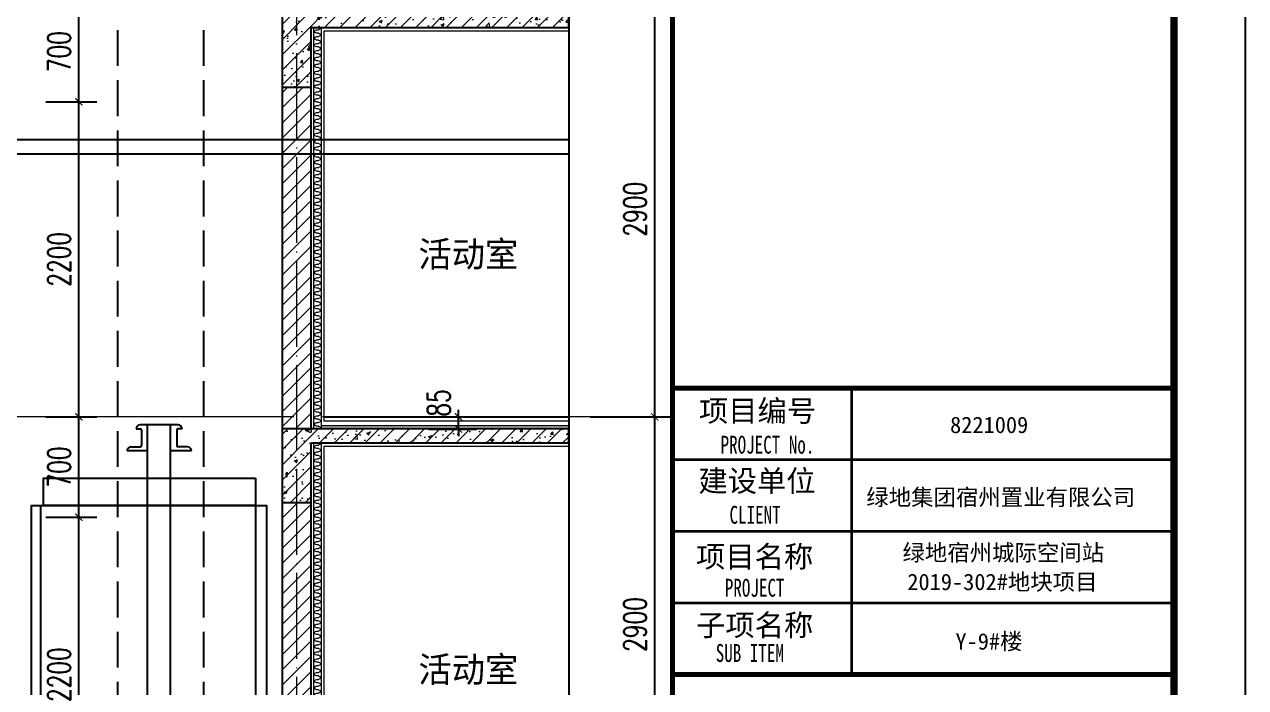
# Model space of a CAD drawing. Extents: x -812054 to 22247, y -644080 to 1003627.
# Drawn here: x -126151 to -117626, y -180211 to -175581 of the extents above; entities that cross this region are included whole.
import ezdxf

# ---------------------------------------------------------------- set-up
doc = ezdxf.new("R2010")
doc.units = 0
doc.header["$LTSCALE"] = 1000
doc.linetypes.add('DASH', pattern=[0.35, 0.25, -0.1])
doc.linetypes.add('DOTE', pattern=[2.42, 2, -0.2, 0.02, -0.2])
doc.layers.get('0').update_dxf_attribs({"linetype": 'CONTINUOUS'})
doc.layers.get('DEFPOINTS').update_dxf_attribs({"linetype": 'CONTINUOUS'})
for name, color, linetype in [('-TK', 7, 'CONTINUOUS'), ('DIM_ELEV', 3, 'CONTINUOUS'), ('DIM_SYMB', 3, 'CONTINUOUS'), ('PUB_DIM', 3, 'CONTINUOUS'), ('PUB_TEXT', 2, 'CONTINUOUS'), ('WALL', 5, 'CONTINUOUS'), ('图签文字', 4, 'CONTINUOUS'), ('看线', 251, 'CONTINUOUS'), ('立面-看线', 251, 'CONTINUOUS'), ('设备', 253, 'CONTINUOUS')]:
    doc.layers.add(name, color=color, linetype=linetype)
for name, color, linetype, lineweight in [('DOTE', 19, 'DOTE', 9), ('PUB_HATCH', 8, 'CONTINUOUS', 9), ('内粉刷', 37, 'CONTINUOUS', 9), ('图框', 9, 'CONTINUOUS', 18), ('图签', 147, 'CONTINUOUS', 18), ('填充', 251, 'CONTINUOUS', 5)]:
    doc.layers.add(name, color=color, linetype=linetype, lineweight=lineweight)
doc.styles.add('_TCH_DIM_T3', font='SIMPLEX', dxfattribs={"width": 0.705882, "bigfont": 'GBCBIG'})
doc.styles.add('宋体', font='', dxfattribs={"height": 50})
doc.styles.add('建筑图签-1', font='simhei.ttf', dxfattribs={"width": 0.7})
doc.styles.get('宋体').set_extended_font_data('SimSun')
doc.dimstyles.new('_TCH_ARCH&&50', dxfattribs={"dimtxt": 157.5, "dimasz": 50, "dimexe": 125, "dimexo": 150, "dimgap": 58.75, "dimtad": 1, "dimdec": 0, "dimzin": 0, "dimdsep": 46, "dimtxsty": '_TCH_DIM_T3', "dimblk": 'ARCHTICK', "dimcen": 0.09, "dimclrt": 7, "dimazin": 0, "dimtfac": 1, "dimtdec": 0, "dimtix": 1, "dimtmove": 2, "dimatfit": 3, "dimldrblk": 'ARCHTICK', "dimfxl": 1, "dimtolj": 1, "dimtzin": 0, "dimarcsym": 0})
pattern_1 = [(45, (0, 0), (-53.0330086, 53.0330086), []), (50, (0, 0), (215.178055, -18.82564), [22.5, -247.5]), (355, (0, 0), (-41.6254, 225.65764), [18, -198]), (100.4514, (17.93, -1.57), (173.552815, 206.831863), [19.122057, -210.342634]), (46.1842, (0, 60), (320.172315, -49.655704), [33.75, -371.25]), (96.6356, (26.68, 55.86), (280.39881, 292.23536), [28.68309, -315.5139]), (351.1842, (0, 60), (280.39858, 292.23558), [27, -297]), (21, (30, 45), (179.072116, -120.785667), [22.5, -247.5]), (326, (30, 45), (72.9946, 217.545014), [18, -198]), (71.4514, (44.92, 34.93), (252.06679, 96.75915), [19.122057, -210.342634]), (37.5, (0, 0), (3.6479566, 99.868156), [0, -195.6, 0, -201, 0, -198.75]), (7.5, (0, 0), (78.920861, 118.323514), [0, -114.6, 0, -191.1, 0, -75.75]), (327.5, (-66.9, 0), (160.146731, -6.7664615), [0, -75, 0, -234, 0, -310.5]), (317.5, (-96.9, 0), (174.95585, 30.031495), [0, -97.5, 0, -155.4, 0, -220.5])]

# ---------------------------------------------------------------- blocks, each defined once
blk = doc.blocks.new('A1')
blk.add_lwpolyline([(0, 59400), (0, 0), (84100, 0), (84100, 59400)], close=True)
at = {"const_width": 100}
blk.add_lwpolyline([(2500, 58400), (2500, 1000), (83100, 1000), (83100, 58400)], close=True, dxfattribs=at)
at = {"layer": '图框'}
for points, const_width in [([(76100, 1000), (76100, 58400)], 70), ([(76100, 36100), (83100, 36100)], 70), ([(76100, 36100), (83100, 36100)], 70), ([(78600, 32100), (78600, 36100)], 35), ([(76100, 35100), (83100, 35100)], 35), ([(76100, 34100), (83100, 34100)], 35), ([(76100, 33100), (83100, 33100)], 35), ([(83100, 32100), (76100, 32100)], 70)]:
    blk.add_lwpolyline(points, dxfattribs=dict(at, const_width=const_width))
at = {"layer": '图框', "style": '建筑图签-1', "width": 0.7}
for s, p in [('PROJECT No.', (76770, 35185, -1799)), ('CLIENT', (76894, 34206)), ('PROJECT', (76829, 33187)), ('SUB ITEM', (76702, 32276))]:
    blk.add_text(s, height=250, dxfattribs=at).set_placement(p)
at = {"layer": '图签', "color": 2, "style": '宋体'}
for s, height, p in [('8221009', 229.3, (79974, 35472)), ('绿地集团宿州置业有限公司', 229.34, (78805, 34462)), ('绿地宿州城际空间站', 229.3, (79310, 33688)), ('2019-302#地块项目', 229.34, (79377, 33279)), ('Y-9#楼', 229.3, (80049, 32448))]:
    blk.add_text(s, height=height, dxfattribs=at).set_placement(p)
at = {"layer": '图签文字', "color": 7, "style": '建筑图签-1'}
for s, p in [('项目编号', (76468, 35632)), ('建设单位', (76460, 34655)), ('项目名称', (76427, 33597)), ('子项名称', (76427, 32640))]:
    blk.add_text(s, height=300, dxfattribs=at).set_placement(p)
blk = doc.blocks.new('A$C3EC504A2')
at = {"layer": '设备', "color": 206}
for p, q in [((143.4, 1764), (-143.4, 1764)), ((-91.6, 1764), (-91.6, -1418.3)), ((82.9, 1764), (82.9, -1418.3)), ((82.9, 1764), (82.9, 1570.1)), ((-172.5, 1734.9), (-143, 1734.9)), ((-133, 1724.9), (-133, 1609.2)), ((132.9, 1724.9), (132.9, 1609.2)), ((172.5, 1734.9), (142.9, 1734.9)), ((-91.6, 1570.1), (-242.2, 1570.1)), ((-213.1, 1599.2), (-143, 1599.2)), ((242.2, 1570.1), (82.9, 1570.1)), ((213.1, 1599.2), (142.9, 1599.2)), ((-952.1, 1158.1), (-868.8, 1158.1)), ((-175, -1204.9), (-175, -869.8)), ((175, -1204.9), (175, -869.8)), ((300, -1037.9), (-300, -1037.9)), ((-959.6, -1298), (834.8, -1298)), ((-959.6, -1298), (-959.6, -1418.3)), ((834.8, -1298), (834.8, -1418.3)), ((-959.6, -1418.3), (834.8, -1418.3)), ((143.4, -1462), (-143.4, -1462)), ((-141.6, -1418.3), (-141.6, -1462)), ((-91.6, -1462), (-91.6, -1585.7)), ((82.9, -1462), (82.9, -1585.7)), ((132.9, -1418.3), (132.9, -1462)), ((-213.1, -1556.6), (-143, -1556.6)), ((-172.5, -1491.1), (-143, -1491.1)), ((-133, -1501.1), (-133, -1546.6)), ((132.9, -1501.1), (132.9, -1546.6)), ((172.5, -1491.1), (142.9, -1491.1)), ((213.1, -1556.6), (142.9, -1556.6)), ((242.2, -1585.7), (-242.2, -1585.7))]:
    blk.add_line(p, q, dxfattribs=at)
for points in [[(722.6, 1363.4), (722.6, 1158.1), (-868.8, 1158.1), (-868.8, 1363.4)], [(722.6, 1158.1), (722.6, -1298), (-959.6, -1298), (-959.6, 1158.1)]]:
    blk.add_lwpolyline(points, close=True, dxfattribs=at)
for points in [[(-959.6, 1158.1), (-892.8, 1158.1), (-892.8, -1298)], [(722.6, 1158.1), (805.8, 1158.1), (805.8, -1298)]]:
    blk.add_lwpolyline(points, dxfattribs=at)
for centre, radius, start, end in [((-143.4, 1734.9), 29.1, 90.00001, 180.00001), ((143.4, 1734.9), 29.1, 0.00001, 90.00001), ((-143, 1724.9), 10, 0.00001, 90.00001), ((142.9, 1724.9), 10, 90.00001, 180.00001), ((-213.1, 1570.1), 29.1, 90.00001, 180.00001), ((-143, 1609.2), 10, 270.00001, 0.00001), ((142.9, 1609.2), 10, 180.00001, 270.00001), ((213.1, 1570.1), 29.1, 0.00001, 90.00001), ((-143.4, -1491.1), 29.1, 90.00001, 180.00001), ((143.4, -1491.1), 29.1, 0.00001, 90.00001), ((-213.1, -1585.7), 29.1, 90.00001, 180.00001), ((-143, -1501.1), 10, 0.00001, 90.00001), ((-143, -1546.6), 10, 270.00001, 0.00001), ((142.9, -1501.1), 10, 90.00001, 180.00001), ((142.9, -1546.6), 10, 180.00001, 270.00001), ((213.1, -1585.7), 29.1, 0.00001, 90.00001)]:
    blk.add_arc(centre, radius, start, end, dxfattribs=at)
blk = doc.blocks.new('$LinePat$保温层')
at = {"color": 0}
for p, q in [((24, -24), (24, -56)), ((72, -56), (72, -24))]:
    blk.add_line(p, q, dxfattribs=at)
for centre, start, end in [((96, -24), 90, 180), ((0, -24), 0, 90), ((48, -56), 180, 0)]:
    blk.add_arc(centre, 24, start, end, dxfattribs=at)
blk = doc.blocks.new('BFGBFBCBVFB')
at = {"layer": 'PUB_HATCH'}
h = blk.add_hatch(dxfattribs=at)
h.set_pattern_fill('钢筋混凝土', color=256, scale=30, style=0)
h.set_pattern_definition(pattern_1)
h.paths.add_polyline_path([(898272.4, 25995), (896272.3, 25995), (896472.3, 25895), (898272.4, 25895)])
h = blk.add_hatch(dxfattribs=at)
h.set_pattern_fill('钢筋混凝土', color=256, scale=30, style=0)
h.set_pattern_definition(pattern_1)
h.paths.add_polyline_path([(896472.3, 25895), (896272.3, 25995), (896272.3, 25480), (896472.3, 25480)])
h = blk.add_hatch(dxfattribs=at)
h.set_pattern_fill('普通砖', color=256, scale=30, style=0)
h.set_pattern_definition([(45, (0, 53.85), (-53.03303, 53.03303), [])])
h.paths.add_polyline_path([(896472.3, 25480), (896272.3, 25480), (896272.3, 23095), (896472.3, 23095)])
at = {"layer": '立面-看线'}
h = blk.add_hatch(dxfattribs=at)
h.set_pattern_fill('HONEY', color=256, scale=7)
h.set_pattern_definition([(0, (93631.251, -359366.987), (16.66875, 9.623705), [11.1125, -22.225]), (120, (93631.251, -359366.987), (-16.66874801, 9.62370845), [11.1125, -22.225]), (60, (93631.251, -359366.987), (1.99e-06, 19.24741345), [-22.225, 11.1125])])
h.paths.add_polyline_path([(896543.3, 26020), (896543.3, 25995), (898272.4, 25995), (898272.4, 26020)])
at = {"layer": 'PUB_HATCH', "color": 215, "true_color": 0xa953a0}
blk.add_line((896543.3, 26020), (898272.4, 26020), dxfattribs=at)
at = {"layer": 'WALL'}
for p, q in [((898272.4, 25995), (896272.3, 25995)), ((896272.3, 25995), (896272.3, 25480)), ((898272.4, 25895), (898272.4, 25995)), ((898272.4, 25895), (896472.3, 25895)), ((896472.3, 25895), (896472.3, 25480)), ((896272.3, 25480), (896272.3, 23095)), ((896472.3, 25480), (896272.3, 25480)), ((896472.3, 25480), (896472.3, 23095)), ((896472.3, 23095), (896272.3, 23095))]:
    blk.add_line(p, q, dxfattribs=at)
at = {"layer": '内粉刷'}
for p, q in [((896493.3, 23095), (896493.3, 25895)), ((896543.3, 25895), (896543.3, 23095)), ((896563.3, 25875), (898272.4, 25875))]:
    blk.add_line(p, q, dxfattribs=at)
for points in [[(898272.4, 26050), (896563.3, 26050)], [(896563.3, 25875), (896563.3, 23150)]]:
    blk.add_lwpolyline(points, dxfattribs=at)
at = {"layer": '看线', "color": 32}
blk.add_line((896563.3, 26080), (898272.4, 26080), dxfattribs=at)
at = {"layer": '填充', "color": 252, "xscale": -0.5013020832264923, "yscale": 0.499999999874268, "zscale": 0.4999999998742679, "rotation": 269.9999999995265}
for p in [(896538.3, 25846.8), (896538.3, 25798.7), (896538.3, 25750.6), (896538.3, 25702.5), (896538.3, 25654.3), (896538.3, 25606.2), (896538.3, 25558.1), (896538.3, 25510), (896538.3, 25461.8), (896538.3, 25413.7), (896538.3, 25365.6), (896538.3, 25317.5), (896538.3, 25269.3), (896538.3, 25221.2), (896538.3, 25173.1), (896538.3, 25125), (896538.3, 25076.8), (896538.3, 25028.7), (896538.3, 24980.6), (896538.3, 24932.5), (896538.3, 24884.3), (896538.3, 24836.2), (896538.3, 24788.1), (896538.3, 24740), (896538.3, 24691.8), (896538.3, 24643.7), (896538.3, 24595.6), (896538.3, 24547.5), (896538.3, 24499.3), (896538.3, 24451.2), (896538.3, 24403.1), (896538.3, 24355), (896538.3, 24306.8), (896538.3, 24258.7), (896538.3, 24210.6), (896538.3, 24162.5), (896538.3, 24114.3), (896538.3, 24066.2), (896538.3, 24018.1), (896538.3, 23970), (896538.3, 23921.8), (896538.3, 23873.7), (896538.3, 23825.6), (896538.3, 23777.5), (896538.3, 23729.3), (896538.3, 23681.2), (896538.3, 23633.1), (896538.3, 23585), (896538.3, 23536.8), (896538.3, 23488.7), (896538.3, 23440.6), (896538.3, 23392.5), (896538.3, 23344.3), (896538.3, 23296.2), (896538.3, 23248.1), (896538.3, 23200), (896538.3, 23151.8), (896538.3, 23103.7)]:
    blk.add_blockref('$LinePat$保温层', p, dxfattribs=at)
blk = doc.blocks.new('_ArchTick')
at = {"color": 0, "linetype": 'ByBlock', "const_width": 0.15}
blk.add_lwpolyline([(-0.5, -0.5), (0.5, 0.5)], dxfattribs=at)
blk = doc.blocks.new('*D1165')
at = {"layer": 'DEFPOINTS', "color": 0, "transparency": 16777216}
for p in [(-123478.8, -178320.8), (-123120.4, -178320.8), (-123478.8, -178405.8)]:
    blk.add_point(p, dxfattribs=at)
at = {"layer": 'PUB_DIM', "color": 0, "lineweight": -2, "transparency": 16777216}
for p, q in [((-123328.8, -178320.8), (-122995.4, -178320.8)), ((-123120.4, -178320.8), (-123120.4, -178270.8)), ((-123120.4, -178405.8), (-123120.4, -178320.8)), ((-123328.8, -178405.8), (-122995.4, -178405.8)), ((-123120.4, -178405.8), (-123120.4, -178455.8))]:
    blk.add_line(p, q, dxfattribs=at)
at = {"layer": 'PUB_DIM', "color": 0, "lineweight": -2, "transparency": 16777216, "xscale": 50, "yscale": 50, "zscale": 50}
for p, rotation in [((-123120.4, -178320.8), 270), ((-123120.4, -178405.8), 90)]:
    blk.add_blockref('_ArchTick', p, dxfattribs=dict(at, rotation=rotation))
at = {"layer": 'PUB_DIM', "color": 7, "transparency": 16777216, "insert": (-123257.9, -178224.1), "char_height": 157.5, "attachment_point": 5, "rotation": 90, "style": '_TCH_DIM_T3'}
blk.add_mtext('\\A1;85', dxfattribs=at)
blk = doc.blocks.new('*D1177')
at = {"layer": 'DEFPOINTS', "color": 0, "transparency": 16777216}
for p in [(-126151.1, -179020.8), (-125771.6, -179020.8), (-126151.1, -181220.8)]:
    blk.add_point(p, dxfattribs=at)
at = {"layer": 'PUB_DIM', "color": 0, "lineweight": -2, "transparency": 16777216}
for p, q in [((-126001.1, -179020.8), (-125646.6, -179020.8)), ((-125771.6, -181220.8), (-125771.6, -179020.8)), ((-126001.1, -181220.8), (-125646.6, -181220.8))]:
    blk.add_line(p, q, dxfattribs=at)
at = {"layer": 'PUB_DIM', "color": 0, "lineweight": -2, "transparency": 16777216, "xscale": 50, "yscale": 50, "zscale": 50}
for p, rotation in [((-125771.6, -179020.8), 90), ((-125771.6, -181220.8), 270)]:
    blk.add_blockref('_ArchTick', p, dxfattribs=dict(at, rotation=rotation))
at = {"layer": 'PUB_DIM', "color": 7, "transparency": 16777216, "insert": (-125909.1, -180120.8), "char_height": 157.5, "attachment_point": 5, "rotation": 90, "style": '_TCH_DIM_T3'}
blk.add_mtext('\\A1;2200', dxfattribs=at)
blk = doc.blocks.new('*D1178')
at = {"layer": 'DEFPOINTS', "color": 0, "transparency": 16777216}
for p in [(-126151.1, -178320.8), (-125771.6, -178320.8), (-126151.1, -179020.8)]:
    blk.add_point(p, dxfattribs=at)
at = {"layer": 'PUB_DIM', "color": 0, "lineweight": -2, "transparency": 16777216}
for p, q in [((-126001.1, -178320.8), (-125646.6, -178320.8)), ((-125771.6, -179020.8), (-125771.6, -178320.8)), ((-126001.1, -179020.8), (-125646.6, -179020.8))]:
    blk.add_line(p, q, dxfattribs=at)
at = {"layer": 'PUB_DIM', "color": 0, "lineweight": -2, "transparency": 16777216, "xscale": 50, "yscale": 50, "zscale": 50}
for p, rotation in [((-125771.6, -178320.8), 90), ((-125771.6, -179020.8), 270)]:
    blk.add_blockref('_ArchTick', p, dxfattribs=dict(at, rotation=rotation))
at = {"layer": 'PUB_DIM', "color": 7, "transparency": 16777216, "insert": (-125909.1, -178670.8), "char_height": 157.5, "attachment_point": 5, "rotation": 90, "style": '_TCH_DIM_T3'}
blk.add_mtext('\\A1;700', dxfattribs=at)
blk = doc.blocks.new('*D1179')
at = {"layer": 'DEFPOINTS', "color": 0, "transparency": 16777216}
for p in [(-126151.1, -176120.8), (-125771.6, -176120.8), (-126151.1, -178320.8)]:
    blk.add_point(p, dxfattribs=at)
at = {"layer": 'PUB_DIM', "color": 0, "lineweight": -2, "transparency": 16777216}
for p, q in [((-126001.1, -176120.8), (-125646.6, -176120.8)), ((-125771.6, -178320.8), (-125771.6, -176120.8)), ((-126001.1, -178320.8), (-125646.6, -178320.8))]:
    blk.add_line(p, q, dxfattribs=at)
at = {"layer": 'PUB_DIM', "color": 0, "lineweight": -2, "transparency": 16777216, "xscale": 50, "yscale": 50, "zscale": 50}
for p, rotation in [((-125771.6, -176120.8), 90), ((-125771.6, -178320.8), 270)]:
    blk.add_blockref('_ArchTick', p, dxfattribs=dict(at, rotation=rotation))
at = {"layer": 'PUB_DIM', "color": 7, "transparency": 16777216, "insert": (-125909.1, -177220.8), "char_height": 157.5, "attachment_point": 5, "rotation": 90, "style": '_TCH_DIM_T3'}
blk.add_mtext('\\A1;2200', dxfattribs=at)
blk = doc.blocks.new('*D1180')
at = {"layer": 'DEFPOINTS', "color": 0, "transparency": 16777216}
for p in [(-126151.1, -175420.8), (-125771.6, -175420.8), (-126151.1, -176120.8)]:
    blk.add_point(p, dxfattribs=at)
at = {"layer": 'PUB_DIM', "color": 0, "lineweight": -2, "transparency": 16777216}
for p, q in [((-126001.1, -175420.8), (-125646.6, -175420.8)), ((-125771.6, -176120.8), (-125771.6, -175420.8)), ((-126001.1, -176120.8), (-125646.6, -176120.8))]:
    blk.add_line(p, q, dxfattribs=at)
at = {"layer": 'PUB_DIM', "color": 0, "lineweight": -2, "transparency": 16777216, "xscale": 50, "yscale": 50, "zscale": 50}
for p, rotation in [((-125771.6, -175420.8), 90), ((-125771.6, -176120.8), 270)]:
    blk.add_blockref('_ArchTick', p, dxfattribs=dict(at, rotation=rotation))
at = {"layer": 'PUB_DIM', "color": 7, "transparency": 16777216, "insert": (-125909.1, -175770.8), "char_height": 157.5, "attachment_point": 5, "rotation": 90, "style": '_TCH_DIM_T3'}
blk.add_mtext('\\A1;700', dxfattribs=at)
blk = doc.blocks.new('*D1208')
at = {"layer": 'DEFPOINTS', "color": 0, "transparency": 16777216}
for p in [(-122351.1, -178320.8), (-121751.1, -178320.8), (-122351.1, -181220.8)]:
    blk.add_point(p, dxfattribs=at)
at = {"layer": 'PUB_DIM', "color": 0, "lineweight": -2, "transparency": 16777216}
for p, q in [((-122201.1, -178320.8), (-121626.1, -178320.8)), ((-121751.1, -181220.8), (-121751.1, -178320.8)), ((-122201.1, -181220.8), (-121626.1, -181220.8))]:
    blk.add_line(p, q, dxfattribs=at)
at = {"layer": 'PUB_DIM', "color": 0, "lineweight": -2, "transparency": 16777216, "xscale": 50, "yscale": 50, "zscale": 50}
for p, rotation in [((-121751.1, -178320.8), 90), ((-121751.1, -181220.8), 270)]:
    blk.add_blockref('_ArchTick', p, dxfattribs=dict(at, rotation=rotation))
at = {"layer": 'PUB_DIM', "color": 7, "transparency": 16777216, "insert": (-121888.6, -179770.8), "char_height": 157.5, "attachment_point": 5, "rotation": 90, "style": '_TCH_DIM_T3'}
blk.add_mtext('\\A1;2900', dxfattribs=at)
blk = doc.blocks.new('*D1209')
at = {"layer": 'DEFPOINTS', "color": 0, "transparency": 16777216}
for p in [(-122351.1, -175420.8), (-121751.1, -175420.8), (-122351.1, -178320.8)]:
    blk.add_point(p, dxfattribs=at)
at = {"layer": 'PUB_DIM', "color": 0, "lineweight": -2, "transparency": 16777216}
for p, q in [((-122201.1, -175420.8), (-121626.1, -175420.8)), ((-121751.1, -178320.8), (-121751.1, -175420.8)), ((-122201.1, -178320.8), (-121626.1, -178320.8))]:
    blk.add_line(p, q, dxfattribs=at)
at = {"layer": 'PUB_DIM', "color": 0, "lineweight": -2, "transparency": 16777216, "xscale": 50, "yscale": 50, "zscale": 50}
for p, rotation in [((-121751.1, -175420.8), 90), ((-121751.1, -178320.8), 270)]:
    blk.add_blockref('_ArchTick', p, dxfattribs=dict(at, rotation=rotation))
at = {"layer": 'PUB_DIM', "color": 7, "transparency": 16777216, "insert": (-121888.6, -176870.8), "char_height": 157.5, "attachment_point": 5, "rotation": 90, "style": '_TCH_DIM_T3'}
blk.add_mtext('\\A1;2900', dxfattribs=at)

msp = doc.modelspace()

# ---------------------------------------------------------------- linework, layer by layer
at = {"layer": 'DIM_ELEV'}
msp.add_line((-122151.1, -178320.8), (-121626.1, -178320.8), dxfattribs=at)
at = {"layer": 'DIM_SYMB'}
msp.add_lwpolyline([(-122351.1, -168520.8), (-122351.1, -180523.94), (-122246.1, -180562.15), (-122456.1, -180599.18), (-122351.1, -180636.44), (-122351.1, -192639.58)], dxfattribs=at)
at = {"layer": 'DIM_SYMB', "color": 5}
for points in [[(-132151.18, -176383.78), (-127279.26, -176383.78), (-127260.16, -176331.28), (-127241.64, -176436.28), (-127223.01, -176383.78), (-122351.1, -176383.78)], [(-132151.18, -176483.78), (-127279.26, -176483.78), (-127260.16, -176431.28), (-127241.64, -176536.28), (-127223.01, -176483.78), (-122351.1, -176483.78)]]:
    msp.add_lwpolyline(points, dxfattribs=at)
at = {"layer": 'DOTE', "linetype": 'DOTE', "ltscale": 0.3}
msp.add_line((-124251.16, -168520.8), (-124251.14, -193420.8), dxfattribs=at)
at = {"layer": 'DOTE', "linetype": 'DOTE'}
msp.add_line((-121851.1, -178320.8), (-137328.16, -178320.8), dxfattribs=at)
msp.add_line((-121851.1, -178320.8), (-137328.16, -178320.8), dxfattribs=at)
at = {"layer": '设备', "color": 206, "linetype": 'DASH'}
for p, q in [((-125501.18, -168270.8), (-125501.18, -193220.8)), ((-124900.87, -168270.79), (-124901.17, -193221.05))]:
    msp.add_line(p, q, dxfattribs=at)

# ---------------------------------------------------------------- block references
at = {"layer": '-TK', "xscale": 0.5, "yscale": 0.5, "zscale": 0.5}
msp.add_blockref('A1', (-159676.1, -196170.18), dxfattribs=at)
for p in [(-1020623.55, -201500.59), (-1020623.55, -204400.59)]:
    msp.add_blockref('BFGBFBCBVFB', p)
at = {"xscale": 0.9285492283842308, "yscale": 0.9285492283842308, "zscale": 0.9285492283842308}
msp.add_blockref('A$C3EC504A2', (-125210.06, -180015.54), dxfattribs=at)

# ---------------------------------------------------------------- texts
at = {"layer": 'PUB_TEXT'}
for p in [(-123400.3, -177274.21), (-123400.3, -180174.21)]:
    msp.add_text('活动室', height=178.723, dxfattribs=at).set_placement(p)

# ---------------------------------------------------------------- dimensions: what is measured, and where the dimension line sits
at = {"layer": 'PUB_DIM'}
for p1, p2, distance, picture, middle in [((-126151.12, -176120.76), (-126151.12, -175420.76), -379.54, '*D1180', (-125909.08, -175770.76)), ((-122351.1, -178320.8), (-122351.1, -175420.8), -600, '*D1209', (-121888.6, -176870.8)), ((-126151.12, -178320.8), (-126151.12, -176120.76), -379.54, '*D1179', (-125909.08, -177220.78)), ((-126151.12, -179020.76), (-126151.12, -178320.8), -379.54, '*D1178', (-125909.08, -178670.78)), ((-122351.1, -181220.8), (-122351.1, -178320.8), -600, '*D1208', (-121888.6, -179770.8)), ((-126151.12, -181220.8), (-126151.12, -179020.76), -379.54, '*D1177', (-125909.08, -180120.78))]:
    dim = msp.add_aligned_dim(p1=p1, p2=p2, distance=distance, dimstyle='_TCH_ARCH&&50', dxfattribs=at)
    dim.commit()
    dim.dimension.update_dxf_attribs({"geometry": picture, "text_midpoint": middle})
dim = msp.add_linear_dim(base=(-123120.37, -178320.8), p1=(-123478.78, -178405.78), p2=(-123478.78, -178320.8), angle=90, dimstyle='_TCH_ARCH&&50', dxfattribs=at)
dim.commit()
dim.dimension.update_dxf_attribs({"geometry": '*D1165', "text_midpoint": (-123257.87, -178224.09), "dimtype": 161})

doc.saveas('drawing.dxf')
